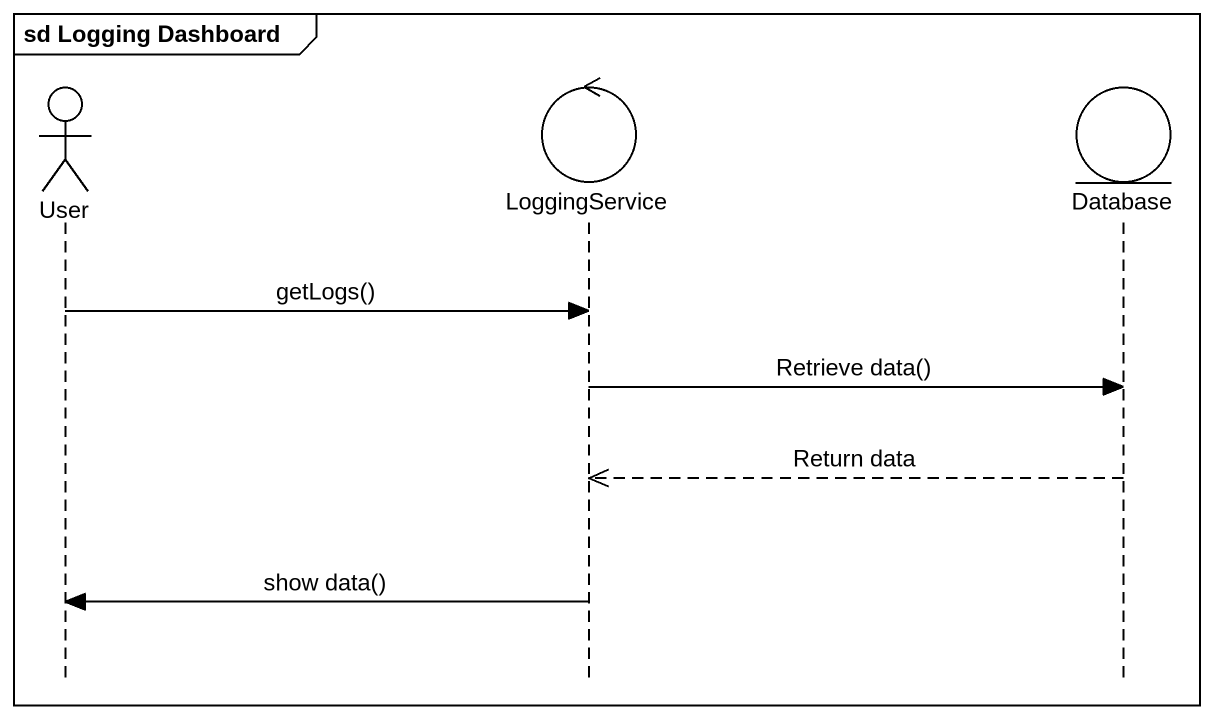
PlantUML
@startuml
mainframe sd Logging Dashboard
hide footbox
actor User
control LoggingService
entity "Database" as Database_

User -> LoggingService : getLogs()
LoggingService -> Database_ : Retrieve data()
Database_ -->> LoggingService : Return data
LoggingService -> User : show data()
@enduml
